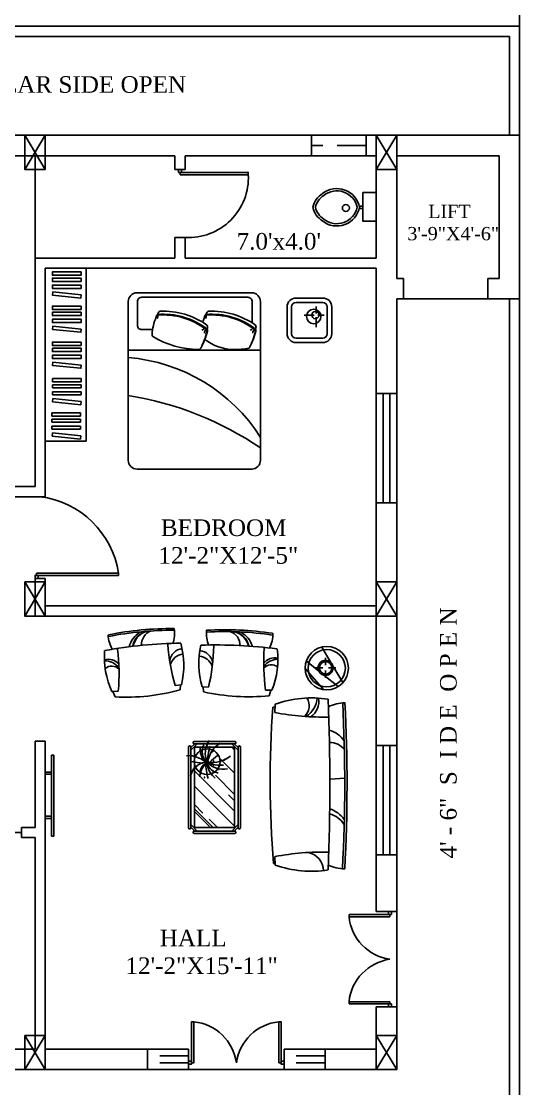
# Model space of a CAD drawing. Header units: inches. Extents: x 572007 to 584304, y -133032 to -127720.
# Drawn here: x 573257.7 to 573476.7, y -131934.8 to -131465.2 of the extents above; entities that cross this region are included whole.
import ezdxf

# ---------------------------------------------------------------- set-up
doc = ezdxf.new("R2010")
doc.units = ezdxf.units.IN
doc.header["$LTSCALE"] = 2
doc.header["$MEASUREMENT"] = 0
doc.linetypes.add('HIDDEN', pattern=[9.525, 6.35, -3.175])
doc.styles.add('MtXpl_Times_New_Roma', font='times.ttf')

msp = doc.modelspace()

# ---------------------------------------------------------------- linework, layer by layer
at = {"linetype": 'ByBlock'}
for p, q in [((573476.74, -131467.37), (573476.74, -131458.87)), ((573385.24, -131524.37), (573385.24, -131515.37)), ((573409.24, -131524.37), (573409.24, -131515.37)), ((573425.74, -131578.37), (573425.74, -131587.37)), ((573462.74, -131578.37), (573462.74, -131587.37)), ((573268.24, -131710.37), (573268.24, -131722.37)), ((573263.74, -131781.87), (573268.24, -131781.87))]:
    msp.add_line(p, q, dxfattribs=at)
for p, q in [((573080.74, -131467.37), (573476.74, -131467.37)), ((573476.74, -131467.37), (573476.74, -132247.37)), ((573085.24, -131471.87), (573472.24, -131471.87)), ((573472.24, -131471.87), (573472.24, -131515.37)), ((573104.74, -131515.37), (573422.74, -131515.37)), ((573422.74, -131515.37), (573476.74, -131515.37)), ((573113.74, -131524.37), (573325.24, -131524.37)), ((573263.74, -131569.37), (573263.74, -131524.37)), ((573325.24, -131524.37), (573325.24, -131530.37)), ((573329.74, -131524.37), (573329.74, -131530.37)), ((573329.74, -131524.37), (573413.74, -131524.37)), ((573413.74, -131524.37), (573413.74, -131569.37)), ((573422.74, -131524.37), (573422.74, -131578.37)), ((573422.74, -131524.37), (573467.74, -131524.37)), ((573467.74, -131524.37), (573467.74, -131578.37)), ((573329.74, -131530.37), (573325.24, -131530.37)), ((573325.24, -131560.37), (573325.24, -131569.37)), ((573329.74, -131560.37), (573325.24, -131560.37)), ((573329.74, -131560.37), (573329.74, -131569.37)), ((573263.74, -131569.37), (573325.24, -131569.37)), ((573263.74, -131669.87), (573263.74, -131569.37)), ((573329.74, -131569.37), (573413.74, -131569.37)), ((573268.24, -131573.87), (573413.74, -131573.87)), ((573268.24, -131674.37), (573268.24, -131573.87)), ((573286.24, -131573.87), (573268.24, -131573.87)), ((573286.24, -131649.99), (573286.24, -131573.87)), ((573413.74, -131573.87), (573413.74, -131722.37)), ((573422.74, -131578.37), (573425.74, -131578.37)), ((573462.74, -131578.37), (573467.74, -131578.37)), ((573304.69, -131658.33), (573304.69, -131588.54)), ((573308.56, -131584.67), (573358.96, -131584.67)), ((573308.56, -131584.67), (573358.96, -131584.67)), ((573362.84, -131588.54), (573362.84, -131658.33)), ((573390.22, -131586.96), (573378.45, -131586.96)), ((573422.74, -131587.37), (573422.74, -131926.37)), ((573422.74, -131587.37), (573476.74, -131587.37)), ((573472.24, -131587.37), (573472.24, -132242.87)), ((573374.53, -131590.88), (573374.53, -131602.65)), ((573376.49, -131590.88), (573376.49, -131602.65)), ((573390.22, -131588.92), (573378.45, -131588.92)), ((573387.24, -131590.73), (573387.24, -131593.72)), ((573392.18, -131602.65), (573392.18, -131590.88)), ((573394.15, -131602.65), (573394.15, -131590.88)), ((573386.44, -131594.53), (573381.98, -131594.53)), ((573387.24, -131595.33), (573387.24, -131599.73)), ((573390.79, -131594.53), (573388.05, -131594.53)), ((573378.45, -131604.62), (573390.22, -131604.62)), ((573378.45, -131606.58), (573390.22, -131606.58)), ((573304.69, -131609.93), (573362.84, -131609.93)), ((573413.74, -131629), (573422.74, -131629)), ((573416.74, -131629), (573416.74, -131677)), ((573419.74, -131629), (573419.74, -131677)), ((573286.24, -131649.99), (573268.24, -131649.99)), ((573359.18, -131662.21), (573308.58, -131662.21)), ((573254.74, -131669.87), (573263.74, -131669.87)), ((573253.41, -131674.37), (573268.24, -131674.37)), ((573413.74, -131677), (573422.74, -131677)), ((573263.74, -131710.37), (573268.24, -131710.37)), ((573263.74, -131726.87), (573263.74, -131710.37)), ((573268.24, -131722.37), (573268.24, -131718.37)), ((573268.24, -131722.37), (573413.74, -131722.37)), ((573263.74, -131726.87), (573413.74, -131726.87)), ((573413.74, -131726.87), (573413.74, -131856.87)), ((573389.74, -131740.53), (573393.8, -131747.32)), ((573388.5, -131751.09), (573382.95, -131746.62)), ((573391.47, -131748.43), (573391.47, -131745.23)), ((573390.57, -131759.24), (573382.4, -131749.89)), ((573387.05, -131749.66), (573390.25, -131749.66)), ((573396.97, -131757.9), (573390.71, -131752.86)), ((573391.47, -131754.08), (573391.47, -131750.88)), ((573392.7, -131749.66), (573395.9, -131749.66)), ((573394.63, -131748.72), (573399.07, -131756.13)), ((573328.07, -131757.11), (573325.33, -131757.47)), ((573327.67, -131757.18), (573327.59, -131759.38)), ((573297.56, -131760.07), (573300.32, -131759.9)), ((573297.97, -131760.06), (573298.89, -131762.48)), ((573337.23, -131758), (573339.98, -131758.23)), ((573337.64, -131758.05), (573337.83, -131760.25)), ((573367.85, -131759.46), (573365.09, -131759.42)), ((573367.44, -131759.47), (573366.64, -131761.93)), ((573369.3, -131766.76), (573368.19, -131766.91)), ((573369.32, -131765.63), (573369.19, -131769.34)), ((573263.74, -131819.87), (573263.74, -131781.87)), ((573268.24, -131917.37), (573268.24, -131781.87)), ((573331.26, -131820.09), (573331.26, -131784.44)), ((573331.65, -131784.04), (573331.85, -131784.04)), ((573332.24, -131784.77), (573333.96, -131783.04)), ((573332.24, -131785.88), (573335.07, -131783.04)), ((573332.24, -131820.09), (573332.24, -131784.44)), ((573333.24, -131782.45), (573333.24, -131782.65)), ((573333.63, -131782.06), (573351.63, -131782.06)), ((573351.63, -131782.06), (573333.63, -131782.06)), ((573333.63, -131783.04), (573351.63, -131783.04)), ((573333.81, -131819.92), (573333.81, -131784.61)), ((573333.81, -131784.61), (573351.46, -131784.61)), ((573353.03, -131785.88), (573350.19, -131783.04)), ((573353.03, -131784.77), (573351.3, -131783.04)), ((573351.46, -131784.61), (573351.46, -131819.92)), ((573352.03, -131782.45), (573352.03, -131782.65)), ((573353.03, -131784.44), (573353.03, -131820.09)), ((573353.62, -131784.04), (573353.42, -131784.04)), ((573354.01, -131784.44), (573354.01, -131820.09)), ((573413.74, -131783.87), (573422.74, -131783.87)), ((573416.74, -131783.87), (573416.74, -131831.87)), ((573419.74, -131783.87), (573419.74, -131831.87)), ((573271, -131788.04), (573271.96, -131788.04)), ((573271, -131823.75), (573271, -131788.04)), ((573271.96, -131788.04), (573271.96, -131823.75)), ((573271, -131795.49), (573268.24, -131795.49)), ((573268.24, -131795.49), (573268.24, -131796.49)), ((573268.24, -131796.49), (573271, -131796.49)), ((573271, -131796.49), (573271, -131795.49)), ((573399.86, -131798.26), (573393.43, -131798.62)), ((573271, -131814.87), (573268.24, -131814.87)), ((573268.24, -131814.87), (573268.24, -131815.87)), ((573268.24, -131815.87), (573271, -131815.87)), ((573271, -131815.87), (573271, -131814.87)), ((573332.24, -131818.65), (573335.07, -131821.48)), ((573353.03, -131818.65), (573350.19, -131821.48)), ((573257.74, -131819.87), (573263.74, -131819.87)), ((573331.65, -131820.48), (573331.85, -131820.48)), ((573332.24, -131819.76), (573333.96, -131821.48)), ((573333.24, -131822.07), (573333.24, -131821.88)), ((573351.63, -131821.48), (573333.63, -131821.48)), ((573351.63, -131822.47), (573333.63, -131822.47)), ((573351.46, -131819.92), (573333.81, -131819.92)), ((573353.03, -131819.76), (573351.3, -131821.48)), ((573352.03, -131822.07), (573352.03, -131821.88)), ((573353.62, -131820.48), (573353.42, -131820.48)), ((573257.74, -131824.37), (573263.74, -131824.37)), ((573263.74, -131859.43), (573263.74, -131824.37)), ((573271.96, -131823.75), (573271, -131823.75)), ((573369.34, -131836.4), (573369.21, -131832.7)), ((573413.74, -131831.87), (573422.74, -131831.87)), ((573369.3, -131835.85), (573368.56, -131835.75)), ((573263.74, -131917.37), (573263.74, -131859.43)), ((573401.74, -131859.2), (573401.74, -131858.2)), ((573401.74, -131858.2), (573419.74, -131858.2)), ((573419.74, -131859.2), (573401.74, -131859.2)), ((573413.74, -131856.87), (573422.74, -131856.87)), ((573419.09, -131856.87), (573419.09, -131858.2)), ((573420.4, -131856.87), (573419.09, -131856.87)), ((573419.09, -131858.2), (573420.4, -131858.2)), ((573419.74, -131858.2), (573419.74, -131859.2)), ((573420.4, -131858.2), (573420.4, -131856.87)), ((573419.74, -131896.53), (573401.74, -131896.53)), ((573401.74, -131896.53), (573401.74, -131897.53)), ((573401.74, -131897.53), (573419.74, -131897.53)), ((573419.09, -131898.87), (573419.09, -131897.53)), ((573419.09, -131897.53), (573420.4, -131897.53)), ((573419.74, -131897.53), (573419.74, -131896.53)), ((573420.4, -131897.53), (573420.4, -131898.87)), ((573413.74, -131898.87), (573413.74, -131917.37)), ((573413.74, -131898.87), (573422.74, -131898.87)), ((573420.4, -131898.87), (573419.09, -131898.87)), ((573215.24, -131917.37), (573263.74, -131917.37)), ((573268.24, -131917.37), (573331.24, -131917.37)), ((573313.24, -131917.37), (573313.24, -131926.37)), ((573331.24, -131917.37), (573331.24, -131926.37)), ((573373.24, -131917.37), (573413.74, -131917.37)), ((573373.24, -131917.37), (573373.24, -131926.37)), ((573391.24, -131917.37), (573391.24, -131926.37)), ((573104.74, -131926.37), (573422.74, -131926.37))]:
    msp.add_line(p, q)
at = {"color": 240}
for p, q in [((573268.24, -131515.37), (573259.24, -131530.37)), ((573259.24, -131515.37), (573268.24, -131530.37)), ((573422.74, -131515.37), (573413.74, -131530.37)), ((573413.74, -131515.37), (573422.74, -131530.37)), ((573268.24, -131711.87), (573259.24, -131726.87)), ((573259.24, -131711.87), (573268.24, -131726.87)), ((573422.74, -131711.87), (573413.74, -131726.87)), ((573413.74, -131711.87), (573422.74, -131726.87)), ((573268.24, -131911.37), (573259.24, -131926.37)), ((573259.24, -131911.37), (573268.24, -131926.37)), ((573422.74, -131911.37), (573413.74, -131926.37)), ((573413.74, -131911.37), (573422.74, -131926.37))]:
    msp.add_line(p, q, dxfattribs=at)
at = {"linetype": 'HIDDEN'}
for p, q in [((573409.24, -131519.87), (573385.24, -131519.87)), ((573257.74, -131822.12), (573227.74, -131822.12)), ((573331.24, -131920.37), (573313.24, -131920.37)), ((573391.24, -131920.37), (573373.24, -131920.37)), ((573331.24, -131923.37), (573313.24, -131923.37)), ((573391.24, -131923.37), (573373.24, -131923.37))]:
    msp.add_line(p, q, dxfattribs=at)
at = {"linetype": 'Continuous'}
for p, q in [((573351.46, -131785.89), (573350.18, -131784.61)), ((573334.38, -131788.29), (573333.81, -131787.71)), ((573345.95, -131790.54), (573344.86, -131789.44)), ((573351.46, -131796.04), (573345.95, -131790.54)), ((573351.46, -131812.69), (573333.81, -131795.04)), ((573351.46, -131805.37), (573343, -131796.91)), ((573351.46, -131819.35), (573333.81, -131801.69)), ((573351.46, -131808.19), (573348.83, -131805.56)), ((573337.51, -131813.55), (573333.81, -131809.85)), ((573342.04, -131819.92), (573333.81, -131811.68)), ((573340.88, -131819.92), (573333.81, -131812.84)), ((573343.87, -131819.92), (573340.25, -131816.3))]:
    msp.add_line(p, q, dxfattribs=at)
at = {"color": 0}
msp.add_line((573257.74, -131824.37), (573257.74, -131819.87), dxfattribs=at)
at = {"color": 240}
for points in [[(573259.24, -131515.37), (573268.24, -131515.37), (573268.24, -131530.37), (573259.24, -131530.37)], [(573413.74, -131515.37), (573422.74, -131515.37), (573422.74, -131530.37), (573413.74, -131530.37)], [(573259.24, -131711.87), (573268.24, -131711.87), (573268.24, -131726.87), (573259.24, -131726.87)], [(573413.74, -131711.87), (573422.74, -131711.87), (573422.74, -131726.87), (573413.74, -131726.87)], [(573259.24, -131911.37), (573268.24, -131911.37), (573268.24, -131926.37), (573259.24, -131926.37)], [(573413.74, -131911.37), (573422.74, -131911.37), (573422.74, -131926.37), (573413.74, -131926.37)]]:
    msp.add_lwpolyline(points, close=True, dxfattribs=at)
for points in [[(573326.84, -131531.7), (573326.84, -131530.37), (573328.15, -131530.37), (573328.15, -131531.7)], [(573327.49, -131532.7), (573327.49, -131531.7), (573357.49, -131531.7), (573357.49, -131532.7)], [(573413.74, -131553.18), (573413.74, -131540.56), (573407.83, -131540.56), (573407.83, -131553.18)], [(573407.83, -131547.51), (573407.83, -131546.57), (573406.41, -131546.57), (573406.41, -131547.51)], [(573283.96, -131575.49), (573283.96, -131576.93), (573271.39, -131576.93), (573271.39, -131575.49)], [(573283.96, -131578.19), (573283.96, -131579.63), (573271.39, -131579.63), (573271.39, -131578.19)], [(573283.96, -131581.29), (573283.96, -131582.73), (573271.39, -131582.73), (573271.39, -131581.29)], [(573284.08, -131585.6), (573283.93, -131587.02), (573271.42, -131585.72), (573271.57, -131584.3)], [(573283.96, -131590.52), (573283.96, -131591.96), (573271.39, -131591.96), (573271.39, -131590.52)], [(573283.96, -131593.22), (573283.96, -131594.66), (573271.39, -131594.66), (573271.39, -131593.22)], [(573283.96, -131596.32), (573283.96, -131597.75), (573271.39, -131597.75), (573271.39, -131596.32)], [(573284.08, -131600.62), (573283.93, -131602.05), (573271.42, -131600.75), (573271.57, -131599.32)], [(573283.96, -131606.35), (573283.96, -131607.78), (573271.39, -131607.78), (573271.39, -131606.35)], [(573283.96, -131609.05), (573283.96, -131610.49), (573271.39, -131610.49), (573271.39, -131609.05)], [(573283.96, -131612.15), (573283.96, -131613.58), (573271.39, -131613.58), (573271.39, -131612.15)], [(573284.08, -131616.45), (573283.93, -131617.88), (573271.42, -131616.58), (573271.57, -131615.15)], [(573263.74, -131710.37), (573263.74, -131709.03), (573265.05, -131709.03), (573265.05, -131710.37)], [(573264.4, -131709.03), (573264.4, -131708.03), (573300.4, -131708.03), (573300.4, -131709.03)], [(573332.58, -131923.37), (573333.58, -131923.37), (573333.58, -131905.37), (573332.58, -131905.37)], [(573371.91, -131923.37), (573370.91, -131923.37), (573370.91, -131905.37), (573371.91, -131905.37)], [(573331.24, -131922.71), (573332.58, -131922.71), (573332.58, -131924.02), (573331.24, -131924.02)], [(573373.24, -131922.71), (573371.91, -131922.71), (573371.91, -131924.02), (573373.24, -131924.02)]]:
    msp.add_lwpolyline(points, close=True)
for points in [[(573359.22, -131597.92), (573359.22, -131588.57, 0.414214), (573357.28, -131586.63), (573310.65, -131586.63, 0.414214), (573308.71, -131588.57), (573308.71, -131598.95, 0.414214), (573310.65, -131600.88), (573315.4, -131600.88)], [(573362.84, -131658.33, -0.414214), (573358.96, -131662.21)]]:
    msp.add_lwpolyline(points, format="xyb")
at = {"linetype": 'HIDDEN'}
for points in [[(573283.96, -131622.38), (573283.96, -131623.81), (573271.39, -131623.81), (573271.39, -131622.38)], [(573283.96, -131625.08), (573283.96, -131626.51), (573271.39, -131626.51), (573271.39, -131625.08)], [(573283.96, -131628.18), (573283.96, -131629.61), (573271.39, -131629.61), (573271.39, -131628.18)], [(573284.08, -131632.48), (573283.93, -131633.91), (573271.42, -131632.61), (573271.57, -131631.18)], [(573283.75, -131637.49), (573283.75, -131638.92), (573271.18, -131638.92), (573271.18, -131637.49)], [(573283.75, -131640.19), (573283.75, -131641.62), (573271.18, -131641.62), (573271.18, -131640.19)], [(573283.75, -131643.29), (573283.75, -131644.72), (573271.18, -131644.72), (573271.18, -131643.29)], [(573283.87, -131647.59), (573283.72, -131649.02), (573271.21, -131647.72), (573271.36, -131646.29)]]:
    msp.add_lwpolyline(points, close=True, dxfattribs=at)
for centre, radius in [((573400.36, -131547.35), 1.53), ((573386.21, -131595.08), 3.18), ((573386.96, -131594.45), 1.61), ((573391.94, -131749.81), 9.53), ((573391.94, -131749.81), 8.2), ((573391.47, -131749.66), 3.3), ((573391.47, -131749.66), 2.73), ((573339.39, -131790.93), 5.66)]:
    msp.add_circle(centre, radius)
for centre, radius, start, end in [((573331.09, -131533.97), 26.43, 267.0809, 2.7411), ((573395.25, -131549.13), 9.61, 122.6637, 167.4295), ((573396.4, -131548.97), 10.15, 10.926, 128.6771), ((573396.42, -131548.96), 9.14, 12.1155, 129.0618), ((573395.21, -131549.01), 8.48, 122.4997, 166.5463), ((573395.25, -131544.95), 9.61, 192.5705, 237.3363), ((573395.21, -131545.07), 8.48, 193.4537, 237.5003), ((573396.4, -131545.12), 10.15, 231.3229, 349.074), ((573396.42, -131545.12), 9.14, 230.9382, 347.8845), ((573308.56, -131588.54), 3.88, 90, 180), ((573358.96, -131588.54), 3.88, 360, 90), ((573378.45, -131590.88), 3.92, 90, 180), ((573390.22, -131590.88), 3.92, 360, 90), ((573336.95, -131604.11, -178.69), 21.79, 149.9573, 152.9455), ((573318.76, -131593.58, -178.69), 0.775, 93.2888, 149.9573), ((573320.3, -131625.49, -178.69), 32.72, 54.5347, 92.7776), ((573358.25, -131604.11, -178.69), 21.79, 149.9573, 152.9455), ((573340.06, -131593.58, -178.69), 0.775, 93.2888, 149.9573), ((573341.6, -131625.49, -178.69), 32.72, 54.5347, 92.7776), ((573378.45, -131590.88), 1.96, 90, 180), ((573390.22, -131590.88), 1.96, 0, 90), ((573336.95, -131604.11, -178.69), 21.79, 156.3055, 176.938), ((573318.28, -131595.3, -178.69), 1.33, 123.8848, 185.5857), ((573318.31, -131595.56, -178.69), 1.33, 123.8848, 170.877), ((573316.25, -131595.03, -178.69), 1.43, 320.2197, 23.4385), ((573320.16, -131625.63, -178.69), 31.54, 52.7537, 94.7498), ((573319.84, -131626.19, -178.69), 31.81, 53.0504, 94.0952), ((573358.25, -131604.11, -178.69), 21.79, 156.3055, 161.5167), ((573339.59, -131595.3, -178.69), 1.33, 123.8848, 185.5857), ((573339.61, -131595.56, -178.69), 1.33, 123.8848, 170.877), ((573337.55, -131595.03, -178.69), 1.43, 320.2197, 23.4385), ((573341.46, -131625.63, -178.69), 31.54, 52.7537, 94.7498), ((573341.14, -131626.19, -178.69), 31.81, 53.0504, 94.0952), ((573311.85, -131594.88, -178.69), 28.44, 330.2368, 346.4261), ((573311.47, -131595.75, -178.69), 28.39, 332.135, 347.7546), ((573336.77, -131599.71, -178.69), 1.41, 278.5289, 351.9605), ((573339.59, -131602.2, -178.69), 1.41, 114.8285, 188.2602), ((573338.08, -131601.53, -178.69), 1.16, 347.7546, 40.9388), ((573338.37, -131601.28, -178.69), 1.16, 346.4261, 40.7605), ((573338.42, -131599.62, -178.69), 1.16, 351.8224, 42.2394), ((573311.47, -131595.75, -178.69), 28.39, 349.804, 351.8224), ((573333.16, -131594.88, -178.69), 28.44, 330.2368, 346.4261), ((573332.77, -131595.75, -178.69), 28.39, 332.135, 347.7546), ((573358.07, -131599.71, -178.69), 1.41, 278.5289, 351.9605), ((573360.9, -131602.2, -178.69), 1.41, 114.8285, 188.2602), ((573359.38, -131601.53, -178.69), 1.16, 347.7546, 40.9388), ((573359.67, -131601.28, -178.69), 1.16, 346.4261, 40.7605), ((573359.73, -131599.62, -178.69), 1.16, 351.8224, 42.2394), ((573332.77, -131595.75, -178.69), 28.39, 349.804, 351.8224), ((573378.45, -131602.65), 3.92, 180, 270), ((573378.45, -131602.65), 1.96, 180, 270), ((573390.22, -131602.65), 3.92, 270, 0), ((573390.22, -131602.65), 1.96, 270, 360), ((573316.35, -131603, -178.69), 1.16, 176.938, 226.3756), ((573335.78, -131571.45, -178.69), 38.19, 238.0199, 269.6204), ((573351.34, -131588.64, -178.69), 21, 231.8458, 269.1055), ((573335.54, -131608.48, -178.69), 1.16, 269.1055, 332.135), ((573351.34, -131574.97, -178.69), 34.67, 269.4556, 280.8592), ((573298.54, -131689.05), 76.15, 32.396, 85.373), ((573282.54, -131770.72), 142.56, 55.7176, 81.0633), ((573308.56, -131658.33), 3.88, 180, 270), ((573260.94, -131713.94), 39.9, 8.5256, 82.7208), ((573323.7, -131873), 140.62, 89.5005, 101.3428), ((573323.77, -131873.75), 140.62, 89.5005, 101.3428), ((573315.31, -131742.94), 10.46, 121.2545, 165.7589), ((573314.69, -131741.55), 8.13, 103.1816, 171.9655), ((573315.22, -131741.75), 8.49, 111.2081, 169.6142), ((573316.76, -131739.28), 6.2, 109.1834, 186.126), ((573312.06, -131734.53), 13.04, 339.4282, 9.7579), ((573352.11, -131734.67), 13.04, 173.0661, 203.3957), ((573347.27, -131874.3), 140.62, 81.4811, 93.3234), ((573347.3, -131873.54), 140.62, 81.4811, 93.3234), ((573347.65, -131739.64), 6.2, 356.698, 73.6405), ((573349.83, -131741.81), 8.13, 10.8584, 79.6424), ((573349.31, -131742.03), 8.49, 13.2097, 71.6158), ((573349.28, -131743.22), 10.46, 17.065, 61.5695), ((573331.03, -131945.83), 207.05, 90.9026, 100.1803), ((573308.93, -131734.84), 13.04, 181.3251, 211.6547), ((573293.71, -131748.54), 35.42, 345.9988, 15.9434), ((573355.25, -131734.82), 13.04, 331.1692, 1.4988), ((573329.63, -131745.05), 35.42, 175.1395, 205.0842), ((573214.57, -131752.2), 86.1, 354.8677, 7.1337), ((573408, -131733.43), 86.1, 183.9493, 196.2152), ((573329.3, -131747.52), 6.43, 98.5102, 172.2707), ((573329.44, -131750.02), 6.46, 95.8638, 164.8659), ((573371.13, -131747.75), 35.42, 166.8805, 196.8252), ((573335.53, -131748.48), 6.43, 10.5532, 84.3137), ((573343.58, -131946.64), 207.05, 82.6436, 91.9213), ((573256.23, -131738.29), 86.1, 346.6087, 358.8746), ((573450.35, -131747.51), 86.1, 175.6902, 187.9562), ((573335.07, -131746.04), 35.42, 337.7397, 7.6844), ((573295.93, -131751.87), 5.98, 39.2207, 106.4983), ((573294.28, -131754.78), 8.22, 39.4712, 90.2109), ((573335.51, -131750.99), 6.46, 17.958, 86.9601), ((573369.07, -131751.19), 5.98, 76.3256, 143.6032), ((573370.87, -131754.02), 8.22, 92.613, 143.3528), ((573367.63, -131752.96), 4.66, 54.2283, 135.8351), ((573297.46, -131753.57), 4.66, 46.9888, 128.5956), ((573303.43, -131670.05), 92.54, 267.1863, 285.1309), ((573357.55, -131669.84), 92.54, 257.693, 275.6376), ((573833.17, -131798.81), 466.07, 176.0749, 184.5453), ((573385.21, -131810.36), 47.47, 81.1317, 109.5557), ((573378, -131766.34), 6.25, 311.4603, 33.0671), ((573376.8, -131761.94), 11.01, 303.9427, 354.6824), ((573380.47, -131764.52), 8.02, 303.6922, 10.9698), ((572482.55, -131801.49), 910.77, 357.66767, 2.3932), ((573400.15, -131782.55), 17.48, 90.544, 115.3612), ((572693.32, -131800.73), 706.54, 356.97253, 2.89035), ((572694.34, -131800.73), 706.54, 356.96927, 2.89351), ((573390.54, -131655.95), 115.39, 259.3392, 271.213), ((573390.44, -131787.7), 10.89, 32.6555, 76.437), ((573331.65, -131784.44), 0.392, 90, 180), ((573331.85, -131784.44), 0.392, 0, 90), ((573333.63, -131782.45), 0.392, 90, 180), ((573333.63, -131782.65), 0.392, 180, 270), ((573345.49, -131785.42), 9.13, 175.8741, 216.9558), ((573343.83, -131786.48), 6.62, 152.9909, 225.9102), ((573347.77, -131787.13), 9.2, 143.3231, 205.7633), ((573339.23, -131783.69), 0.235, 270, 90), ((573364.53, -131792.51), 25.19, 160.5249, 177.8244), ((573350.91, -131792.45), 11.27, 121.315, 172.1378), ((573351.63, -131782.45), 0.392, 0, 90), ((573351.63, -131782.65), 0.392, 270, 0), ((573353.42, -131784.44), 0.392, 90, 180), ((573353.62, -131784.44), 0.392, 0, 90), ((573393.21, -131790.75), 8.31, 38.6152, 90.5975), ((573331.27, -131796.87), 8.6, 72.9456, 96.4814), ((573322.98, -131818.48), 31.79, 58.9873, 70.361), ((573336.38, -131786.7), 0.235, 270, 90), ((573339.36, -131790.7), 0.235, 270, 90), ((573341.69, -131778.52), 12.76, 261.2496, 308.2333), ((573388.12, -131842.75), 70.22, 129.0488, 132.6799), ((573341.69, -131786.38), 0.235, 270, 90), ((573342.08, -131790.8), 0.235, 270, 90), ((573346.99, -131790.05), 0.235, 270, 90), ((573339.5, -131798.73), 7.56, 96.9904, 168.0284), ((573337.84, -131772.34), 19.22, 253.8561, 269.1105), ((573346.22, -131798.68), 10.15, 138.7581, 173.8624), ((573341.1, -131796.11), 4.95, 118.8901, 168.4579), ((573336.9, -131793.93), 0.235, 270, 90), ((573337.8, -131792.85), 0.235, 270, 90), ((573338.58, -131791.45), 0.235, 270, 90), ((573358.54, -131792.02), 19.71, 178.3286, 198.729), ((573339.1, -131791.23), 0.235, 270, 90), ((573346.04, -131788.72), 7.47, 204.0956, 256.2953), ((573350.36, -131789.52), 11.43, 193.0452, 229.7766), ((573346.63, -131784.09), 10.19, 224.4861, 279.3762), ((573345.2, -131778.94), 13.55, 245.0888, 275.9637), ((573339.49, -131791.88), 0.235, 270, 90), ((573339.87, -131791.13), 0.235, 270, 90), ((573341.82, -131795.33), 0.235, 270, 90), ((573342.08, -131792.42), 0.235, 270, 90), ((573344.27, -131794.15), 0.235, 270, 90), ((573338.06, -131797.92), 0.235, 270, 90), ((573390.12, -131824.86), 11.38, 33.1942, 74.0857), ((573388.52, -131824.82), 14.02, 37.1992, 70.2304), ((573331.65, -131820.09), 0.392, 180, 270), ((573331.85, -131820.09), 0.392, 270, 0), ((573333.63, -131821.88), 0.392, 90, 180), ((573333.63, -131822.07), 0.392, 180, 270), ((573351.63, -131821.88), 0.392, 0, 90), ((573351.63, -131822.07), 0.392, 270, 0), ((573353.42, -131820.09), 0.392, 180, 270), ((573353.62, -131820.09), 0.392, 270, 0), ((573390.61, -131946.08), 115.39, 88.8076, 100.6867), ((573381.98, -131839.28), 8.62, 2.9817, 76.7422), ((573385.21, -131791.67), 47.47, 250.4703, 278.9203), ((573400.07, -131820.61), 17.48, 243.8738, 269.4143), ((573422.71, -131857), 21.08, 186.0057, 261.9195), ((573422.71, -131898.73), 21.08, 98.0805, 173.9943), ((573331.37, -131926.33), 21.08, 8.0805, 83.9943), ((573373.11, -131926.33), 21.08, 96.0057, 171.9195)]:
    msp.add_arc(centre, radius, start, end)

# ---------------------------------------------------------------- texts
at = {"color": 174, "true_color": 0x0000a3, "style": 'MtXpl_Times_New_Roma'}
for s, height, p in [('4\' - 0"  REAR SIDE OPEN', 7.3089, (573209.57, -131496.67)), ('    LIFT', 5.847, (573427.74, -131551.8)), ('3\'-9"X4\'-6"', 5.8471, (573427.39, -131561.54)), ("7.0'x4.0'", 7.309, (573352.34, -131565.67)), ('BEDROOM', 7.309, (573319.06, -131691.67)), ('12\'-2"X12\'-5"', 7.3089, (573317.98, -131703.86)), ('     HALL', 7.309, (573304.74, -131872.17)), ('12\'-2"X15\'-11"', 7.3089, (573303.48, -131884.36))]:
    msp.add_text(s, height=height, dxfattribs=at).set_placement(p)
msp.add_text('4\' - 6"  S  I D E  O P E N', height=7.3089, rotation=90, dxfattribs=at).set_placement((573449.05, -131833.53))

doc.saveas('drawing.dxf')
